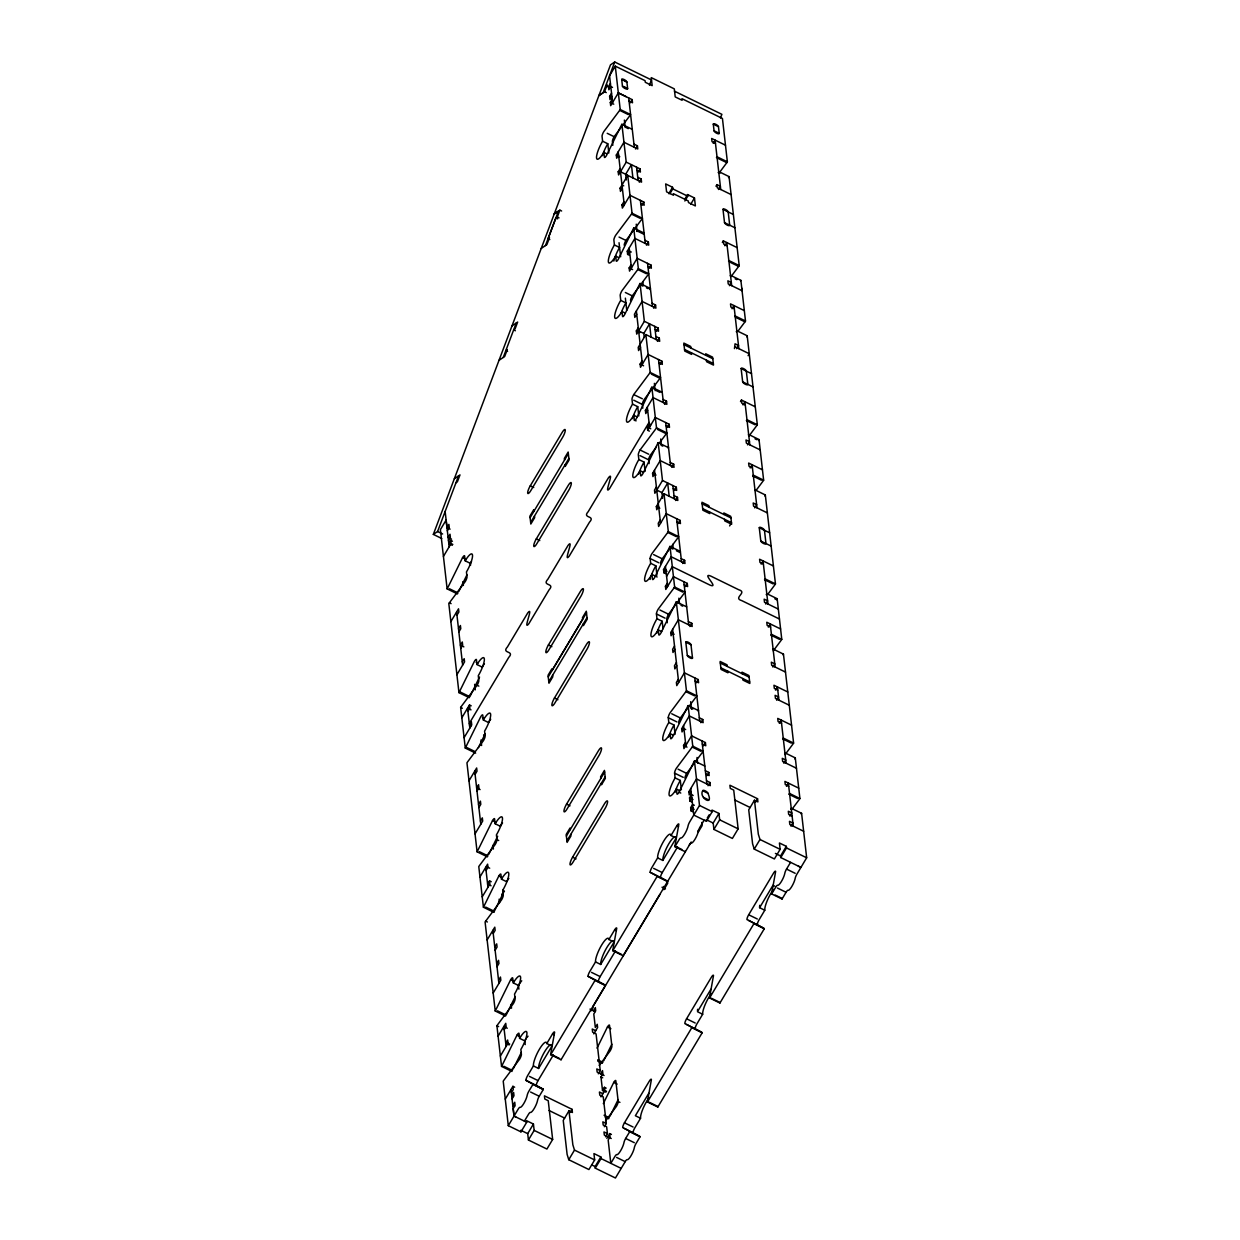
<?xml version="1.0" encoding="UTF-8"?>
<svg xmlns="http://www.w3.org/2000/svg" width="1240" height="1240" viewBox="0 0 1240 1240"><rect width="100%" height="100%" fill="white"/><g stroke="black" fill="none" stroke-linecap="round" stroke-linejoin="round"><path stroke-width="1.5" d="M691.207 841.991L623.146 955.777L612.777 950.708A3.952 0.914 -64 0 1 612.808 950.119L616.745 928.295A3.952 0.914 -64 0 0 614.637 929.891L608.902 939.501A13.841 3.208 -64 0 0 601.586 945.144A13.841 3.208 -64 0 0 595.525 961.915L589.79 971.524A3.952 0.914 -64 0 0 588.054 976.314L594.906 980.112A3.952 0.914 -64 0 1 595.029 980.437L605.399 985.49L561.038 1059.782L550.668 1054.713A3.952 0.914 -64 0 1 550.7 1054.124L554.621 1032.3A3.952 0.914 -64 0 0 552.529 1033.912L546.793 1043.522A13.841 3.208 -64 0 0 539.462 1049.149A13.841 3.208 -64 0 0 533.402 1065.935L527.667 1075.545A3.952 0.914 -64 0 0 525.946 1080.334L532.782 1084.116A3.952 0.914 -64 0 1 532.921 1084.442L543.29 1089.511L539.245 1096.268A3.952 0.914 -64 0 0 537.571 1100.345A7.905 1.829 -64 0 1 534.207 1108.498A7.905 1.829 -64 0 1 530.364 1112.42A3.952 0.914 -64 0 0 528.442 1114.373L524.396 1121.13M685.302 851.167A3.937 0.914 -64 0 0 685.271 851.756L674.901 846.688A3.937 0.914 -64 0 1 674.932 846.099L678.854 824.274A3.952 0.914 -64 0 0 676.761 825.887L671.026 835.496A13.841 3.208 -64 0 0 663.695 841.123A13.841 3.208 -64 0 0 657.634 857.91L651.899 867.504A3.952 0.914 -64 0 0 650.163 872.309L657.014 876.091A3.952 0.914 -64 0 1 657.154 876.416L667.523 881.485A3.952 0.914 -64 0 0 667.384 881.16L660.533 877.362A3.952 0.914 -64 0 1 662.269 872.573L677.567 846.951M441.75 538.501L433.334 534.394L610.483 64.883L614.73 62L651.434 79.934L649.45 85.188M545.461 245.567L558.465 211.126L554.218 213.993M433.334 534.394L437.581 531.526L458.568 475.865M503.254 357.461L516.243 323.02M549.8 239.522L548.064 238.685L555.861 218.008L557.287 217.047L559.875 210.165L561.611 211.001M614.73 62L603.136 92.721L598.889 95.589L604.546 91.76L607.15 84.862L605.74 85.823L607.461 86.676M720.518 117.94L721.882 114.328L674.482 91.186M470.58 565.207L470.379 563.347L465.186 560.821L464.643 556.032A3.952 0.914 -64 0 0 462.551 557.644L447.671 587.9A3.952 0.914 -64 0 1 447.129 588.876L457.498 593.945M458.785 591.449L466.969 574.817M469.325 697.702L458.955 692.633A3.952 0.914 -64 0 0 459.498 691.657L474.378 661.4A3.952 0.914 -64 0 1 476.47 659.788L477.012 664.562L482.189 667.105A13.841 3.208 -64 0 1 484.406 663.757M469.867 696.725L479.539 677.056M475.649 753.13L465.279 748.061A3.952 0.914 -64 0 0 465.806 747.069L480.686 716.829A3.952 0.914 -64 0 1 482.779 715.216L483.321 719.99L488.514 722.517A13.841 3.208 -64 0 1 490.714 719.185M662.238 392.274L651.868 387.206A3.952 0.914 -64 0 0 651.326 388.182L636.446 418.438A3.952 0.914 -64 0 1 634.353 420.05L636.089 420.887M478.407 747.596L485.104 733.987M502.541 822.941A13.841 3.208 -64 0 0 500.34 826.274L495.147 823.748L494.605 818.974A3.952 0.914 -64 0 0 492.512 820.586L477.632 850.826A3.952 0.914 -64 0 1 477.09 851.818L487.46 856.871M488.746 854.376L497.674 836.225M508.85 878.354A13.841 3.208 -64 0 0 506.649 881.702L501.456 879.16L500.914 874.386A3.952 0.914 -64 0 0 498.821 875.998L483.941 906.254A3.952 0.914 -64 0 1 483.414 907.23L493.784 912.299M503.982 891.653L494.311 911.307L485.677 907.091M518.894 989.163L518.475 985.443L513.283 982.917L512.74 978.143A3.952 0.914 -64 0 0 510.647 979.755L495.768 1010.011A3.952 0.914 -64 0 1 495.225 1010.988L505.595 1016.056M515.065 996.913L506.137 1015.064L497.504 1010.848M525.202 1044.591L524.784 1040.871L519.591 1038.345L519.048 1033.571A3.952 0.914 -64 0 0 516.956 1035.168L502.076 1065.424A3.952 0.914 -64 0 1 501.549 1066.4L511.918 1071.468M513.189 1068.973L521.374 1052.341M698.229 711.093A3.952 0.914 -64 0 1 698.507 710.613L688.138 705.56L692.773 746.201A3.952 0.914 -64 0 1 692.214 747.054L676.312 768.335A3.952 0.914 -64 0 0 674.576 773.125L675.134 777.899A13.841 3.208 -64 0 0 669.073 794.685A13.841 3.208 -64 0 0 676.389 789.043L676.947 793.817A3.952 0.914 -64 0 0 679.039 792.205L693.904 761.964A3.952 0.914 -64 0 1 694.447 760.972L704.816 766.041M597.014 1048.188L607.429 1027.014A3.952 0.914 -64 0 1 609.522 1025.402L611.878 1046.095A3.952 0.914 -64 0 1 610.142 1050.9L599.214 1065.532M603.663 1060.82L611.847 1044.188M603.322 1103.616L613.738 1082.443A3.952 0.914 -64 0 1 615.831 1080.831L618.187 1101.523A3.952 0.914 -64 0 1 616.466 1106.312L605.523 1120.945M609.971 1116.248L618.156 1099.601M718.875 173.321L726.811 162.673A3.983 0.93 -64 0 0 727.369 161.835L722.439 118.467L681.938 98.689L682.124 100.285L675.211 96.906L674.296 88.862L651.248 77.609L652.178 85.653L645.265 82.274L645.079 80.677L615.288 66.139L609.553 75.733L612.591 102.471M612.514 87.404L610.778 86.552L608.871 89.76L608.499 86.583L610.421 83.374M611.894 96.379L609.987 99.572L609.615 96.394L611.537 93.186M629.068 101.122L632.524 102.796L632.152 99.618L618.326 92.861L610.685 105.679L610.312 102.486L612.235 99.293M630.245 102.827L632.152 99.618M618.574 155.031L616.668 158.224L616.311 155.047L623.952 142.244L637.779 148.986L637.422 145.808L633.966 144.119M632.276 129.347L621.907 124.279L626.216 162.13L618.574 174.949L618.202 171.756L620.124 168.562M635.5 149.001L637.422 145.808M622.356 188.185L620.45 191.394L620.077 188.201L627.735 175.398L641.561 182.156L641.189 178.963L637.732 177.274M638.135 172.081L640.042 168.888L626.216 162.13M640.724 203.546L644.18 205.236L643.824 202.042L629.997 195.3L622.356 208.103L621.984 204.926L623.906 201.717M639.282 182.172L641.189 178.963M450.104 529.139L446.989 527.62L448.896 524.412L449.268 527.605L447.346 530.798M641.917 205.251L643.824 202.042M448.462 540.625L450.384 537.416L450.012 534.239L448.105 537.432L451.561 539.121M452.445 541.245L450.725 540.408L448.803 543.616L452.259 545.29M443.439 556.404L451.081 543.585L450.725 540.408M629.346 255.238L627.626 254.401L627.269 251.208L634.911 238.406L648.737 245.163L648.38 241.971L644.924 240.281M627.626 254.401L629.533 251.193L631.269 252.046M668.763 193.688L672.576 187.286L665.663 183.908L666.577 191.859L673.49 195.238L673.304 193.642L688.293 200.958L688.464 202.554L695.376 205.933L694.478 197.966L687.564 194.587L684.697 199.392M669.894 193.673L672.762 188.868L672.576 187.286M647.915 266.553L651.372 268.243L651 265.05L637.174 258.308L629.533 271.111L629.161 267.933L631.082 264.724M646.458 245.179L648.38 241.971M713.202 143.328L715.108 140.136L720.735 189.503M684.868 200.988L687.735 196.183L687.564 194.587M649.093 268.258L651 265.05M690.649 204.368L694.478 197.966M530.271 485.817L562.139 432.45A5.937 1.38 -64 0 1 565.285 430.032A5.937 1.38 -64 0 1 562.681 437.224L530.813 490.591A5.937 1.38 -64 0 1 527.667 493.009A5.937 1.38 -64 0 1 530.271 485.817L533.727 487.506M450.864 621.612L458.521 608.809L458.878 612.002L456.971 615.195M636.709 314.201L634.803 317.409L634.446 314.216L642.087 301.413L655.913 308.156L655.557 304.978L652.101 303.288M715.961 186.233L716.921 184.636L720.378 186.31L718.456 189.518M458.506 628.726L460.412 625.518L460.784 628.711L458.862 631.904M649.869 289.494A3.952 0.914 -64 0 1 650.411 288.517L640.042 283.449L644.351 321.315L636.709 334.118L636.353 330.925L638.259 327.732M653.635 308.187L655.557 304.978M530.1 517.669L568.354 453.639M530.643 522.458L568.896 458.413M644.242 337.233L643.808 333.452L649.543 323.841L651.046 337.11M655.867 336.459L659.324 338.148L659.696 341.326L645.87 334.567L638.212 347.386L638.585 350.563L640.491 347.355M460.738 648.365L462.66 645.157L462.288 641.979L460.381 645.172L463.838 646.861M656.27 331.266L658.177 328.058L644.351 321.315M462.288 661.881L464.194 658.688L464.566 661.865L456.909 674.684M658.874 362.716L662.331 364.405L661.958 361.228L648.132 354.469L640.491 367.272L640.119 364.095L642.041 360.887M536.316 538.873L568.183 485.507A5.937 1.38 -64 0 1 571.33 483.089A5.937 1.38 -64 0 1 568.726 490.281L536.858 543.647A5.937 1.38 -64 0 1 533.727 546.065A5.937 1.38 -64 0 1 536.316 538.873L539.772 540.562M657.417 341.341L659.324 338.148M722.362 242.467L723.323 240.87L737.149 247.628M724.873 245.768L726.779 242.56L731.693 285.665M660.052 364.421L661.958 361.228M465.279 748.061L461.822 717.789L469.479 704.986L471.2 705.824M647.668 410.363L645.761 413.571L645.404 410.393L653.046 397.575L666.872 404.333L666.515 401.14L663.059 399.466M467.93 711.357L469.836 708.164L469.479 704.986M729.414 285.68L731.321 282.488L727.865 280.798L728.236 283.976L742.062 290.733L741.768 288.145M469.293 723.432L508.71 657.448C515.189 650.333 500.991 653.961 507.486 646.861L527.682 613.025C534.3 604.624 522.257 632.075 528.875 623.658L549.087 589.837C555.567 582.722 541.369 586.35 547.863 579.235L568.06 545.414C574.678 536.997 562.65 564.448 569.269 556.047L589.465 522.211C595.96 515.096 581.761 518.739 588.24 511.624L608.452 477.788C615.071 469.387 603.028 496.837 609.646 488.421L649.047 422.437M649.388 431.132L647.668 430.28L647.296 427.103L649.218 423.894L650.938 424.746M464.086 737.676L471.743 724.873L471.371 721.696L469.464 724.889L471.185 725.741M647.668 430.28L655.309 417.477L669.135 424.235L669.507 427.413L666.05 425.723M664.593 404.349L666.515 401.14M732.05 308.76L733.956 305.567L738.87 348.673M667.229 427.428L669.135 424.235M548.406 644.986L580.274 591.62A5.937 1.38 -64 0 1 583.42 589.202A5.937 1.38 -64 0 1 580.816 596.394L548.948 649.76A5.937 1.38 -64 0 1 545.817 652.178A5.937 1.38 -64 0 1 548.406 644.986L551.862 646.675M468.999 780.797L476.656 767.979L477.012 771.171L475.106 774.365M654.844 473.37L652.938 476.579L652.581 473.401L660.222 460.582L674.048 467.341L673.692 464.147L670.236 462.474M734.452 348.595L735.057 343.805L738.513 345.495L736.591 348.688M656.394 486.901L654.488 490.11L654.844 493.288L662.486 480.485L658.177 442.634L668.546 447.686A3.952 0.914 -64 0 0 668.267 448.167M477.012 791.089L478.919 787.88L478.562 784.703L476.64 787.896L480.097 789.586M671.77 467.356L673.692 464.147M548.266 676.87L586.52 612.824M548.808 681.644L587.062 617.597M662.594 498.31L661.943 492.621L667.678 483.011L669.182 496.279M478.516 804.357L480.423 801.149L480.795 804.326L478.873 807.535M658.626 506.54L656.72 509.733L656.347 506.555L664.005 493.753L677.831 500.495L677.474 497.318L674.018 495.628M748.092 355.663L749.239 353.741L735.413 346.983M674.405 490.436L676.312 487.227L662.486 480.485M480.423 821.066L482.329 817.857L482.701 821.051L475.044 833.854M660.176 520.072L658.254 523.264L658.626 526.457L666.268 513.639L680.093 520.397L680.466 523.575L677.009 521.885M554.451 698.043L586.318 644.676A5.937 1.38 -64 0 1 589.465 642.258A5.937 1.38 -64 0 1 586.861 649.45L554.993 702.817A5.937 1.38 -64 0 1 551.862 705.235A5.937 1.38 -64 0 1 554.451 698.043L557.907 699.732M675.552 500.511L677.474 497.318M740.497 401.651L741.458 400.039L755.284 406.798M743.008 404.938L744.914 401.729L749.828 444.85M678.187 523.606L680.093 520.397M483.414 907.23L479.957 876.959L487.614 864.156L487.971 867.334L486.064 870.542M665.616 573.593L663.896 572.74L663.539 569.563L671.181 556.76L685.007 563.503L684.65 560.325L681.194 558.636M663.896 572.74L665.803 569.548M666.577 576.306L672.312 566.696L709.978 585.094C719.975 589.109 700.802 572.043 710.784 576.089L738.73 589.744C748.061 592.472 732.421 597.897 741.799 600.64L779.464 619.024M747.55 444.865L749.456 441.657L746 439.968L746.371 443.161L760.197 449.903M491.242 881.718L489.506 880.865L487.599 884.074L491.055 885.763M684.186 584.893L687.642 586.582L687.27 583.404L673.444 576.646L665.803 589.465L665.431 586.272L667.353 583.079M482.221 896.861L489.878 884.058L489.506 880.865M682.729 563.518L684.65 560.325M750.185 467.945L752.091 464.736L757.005 507.842M685.364 586.597L687.27 583.404M729.616 525.915L731.523 522.707L702.724 508.648M566.54 804.155L598.409 750.789A5.937 1.38 -64 0 1 601.555 748.371A5.937 1.38 -64 0 1 598.951 755.563L567.083 808.929A5.937 1.38 -64 0 1 563.952 811.348A5.937 1.38 -64 0 1 566.54 804.155L569.997 805.845M487.134 939.966L494.791 927.163L495.147 930.341L493.241 933.549M672.995 632.555L671.072 635.748L670.716 632.571L678.357 619.768L692.183 626.51L691.827 623.332L688.37 621.643M754.726 507.873L756.648 504.664L753.192 502.975L753.548 506.168L767.374 512.911M494.775 947.081L496.697 943.873L497.054 947.05L495.147 950.259M674.529 646.087L672.622 649.279L672.979 652.472L674.886 649.264M689.905 626.525L691.827 623.332M566.401 836.039L604.655 771.993M566.943 840.813L605.197 776.767M496.651 963.527L498.558 960.318L498.93 963.511L497.007 966.704M676.404 662.532L674.482 665.725L674.855 668.918L676.761 665.71M498.558 980.236L500.464 977.043L500.836 980.22L493.179 993.023M678.311 679.241L676.389 682.45L676.761 685.627L684.403 672.824L698.229 679.567L698.601 682.76L695.144 681.07M572.586 857.212L604.454 803.846A5.937 1.38 -64 0 1 607.6 801.443A5.937 1.38 -64 0 1 604.996 808.62L573.128 862.001A5.937 1.38 -64 0 1 569.997 864.404A5.937 1.38 -64 0 1 572.586 857.212L576.042 858.902M761.143 564.107L763.05 560.914L767.963 604.019M696.322 682.775L698.229 679.567M501.549 1066.4L498.093 1036.129L505.75 1023.326L506.106 1026.518L504.2 1029.712M685.673 729.57L683.938 728.717L682.031 731.925L681.675 728.732L689.316 715.929L703.142 722.688L702.786 719.495L699.329 717.805M765.685 604.035L767.607 600.842L764.15 599.153L764.507 602.33L778.332 609.088M702.321 744.077L705.777 745.767L705.405 742.574L691.579 735.832L683.938 748.635L683.566 745.457L685.488 742.249M500.356 1056.03L508.012 1043.227L507.64 1040.034L505.734 1043.243L509.19 1044.932M700.864 722.703L702.786 719.495M768.32 627.115L770.226 623.921L775.139 667.027M703.499 745.783L705.405 742.574M505.269 1099.136L512.926 1086.333L514.646 1087.186M691.13 791.725L689.207 794.933L688.851 791.74L696.493 778.937L710.318 785.679L709.962 782.502L706.505 780.812M511.376 1092.719L513.283 1089.526L512.926 1086.333M691.641 801.877L689.905 801.024L689.548 797.847L691.455 794.638L693.175 795.491M512.043 1098.857L513.98 1095.618L513.624 1092.44L511.702 1095.633L513.438 1096.486M689.905 801.024L691.843 797.801M706.893 775.62L708.815 772.427L705.359 770.738M772.861 667.043L774.783 663.834L771.327 662.16L771.683 665.337L785.509 672.096M692.757 811.688L691.021 810.851L690.664 807.659L692.587 804.435L694.322 805.271M691.021 810.851L692.943 807.643M533.402 1065.935L538.594 1068.462L551.971 1046.049L546.793 1043.522M595.525 961.915L600.702 964.457L614.095 942.043L608.902 939.501M657.634 857.91L662.827 860.436L676.203 838.023L671.026 835.496M708.04 785.711L709.962 782.502M624.449 1128.447L639.933 1136.46A3.952 0.914 -64 0 1 640.057 1136.77L636.027 1143.528A3.952 0.914 -64 0 0 634.353 1147.604A7.905 1.829 -64 0 1 630.99 1155.773A7.905 1.829 -64 0 1 627.146 1159.679A3.952 0.914 -64 0 0 625.208 1161.648L615.443 1178L595.278 1168.158L601.013 1158.548L600.842 1156.951L593.929 1153.572L594.658 1159.943L588.907 1169.553L568.757 1159.71L567.114 1154.393L563.239 1120.433L568.974 1110.823L572.431 1112.513L572.074 1109.335L544.422 1095.834L544.779 1099.012L548.235 1100.702L552.653 1139.436L546.918 1149.046L528.426 1140.01L534.161 1130.399L533.433 1124.045L526.519 1120.666L526.706 1122.262L520.971 1131.857L508.292 1125.672L518.072 1109.32A3.952 0.914 -64 0 1 519.994 1107.351A7.905 1.829 -64 0 0 523.838 1103.445A7.905 1.829 -64 0 0 527.202 1095.276A3.952 0.914 -64 0 1 528.875 1091.2L532.921 1084.442M550.668 1054.713L595.029 980.437M612.777 950.708L657.154 876.416M674.901 846.688L678.931 839.945A3.952 0.914 -64 0 1 680.543 838.007L681.489 837.915A7.905 1.829 -64 0 0 687.626 827.638L688.293 825.034A3.952 0.914 -64 0 1 689.75 821.826L699.515 805.457L694.447 760.972M543.29 1089.511A3.952 0.914 -64 0 0 543.151 1089.185L536.316 1085.403A3.952 0.914 -64 0 1 538.036 1080.598L553.335 1054.992M605.399 985.49A3.952 0.914 -64 0 0 605.275 985.18L598.424 981.382A3.952 0.914 -64 0 1 600.16 976.593L615.458 950.971M775.496 690.122L777.403 686.929L778.921 700.182M704.15 820.136L700.12 826.894A3.952 0.914 -64 0 0 698.663 830.102L697.996 832.707A7.905 1.829 -64 0 1 691.858 842.983L690.913 843.076A3.952 0.914 -64 0 0 689.3 844.998M592.968 1006.554L659.897 894.49M591.154 1010.802L593.077 1007.609M776.643 700.197L778.55 697.004L775.093 695.314L775.465 698.492L789.291 705.25M707.234 818.074L709.14 814.866M593.433 1010.786L595.339 1007.593L595.712 1010.771L593.789 1013.979L595.339 1027.495L597.246 1024.302L597.618 1027.479L593.789 1033.881M690.757 788.547L693.78 815.068L706.459 821.268L712.194 811.658L712.008 810.061L718.921 813.44L719.65 819.81L713.914 829.405L732.39 838.441L738.141 828.832L733.724 790.097L730.267 788.408L729.895 785.23L757.547 798.73L757.919 801.923L754.462 800.234L748.728 809.829L752.587 843.789L754.245 849.105L774.396 858.948L780.13 849.338L779.418 842.983L786.331 846.346L786.501 847.943L780.766 857.553L800.932 867.396L798.343 866.14M528.426 1140.01L527.697 1133.639L533.433 1124.045M713.914 829.405L713.186 823.05L718.921 813.44M779.278 723.292L781.185 720.083L786.098 763.189M570.152 1112.543L572.074 1109.335M755.64 801.939L757.547 798.73M598.331 1073.809L600.253 1070.616L596.068 1033.866L592.611 1032.176L592.24 1028.999L595.696 1030.688M783.82 763.205L785.742 760.011L782.285 758.322L782.642 761.5L796.468 768.257M600.61 1073.793L602.516 1070.601L602.888 1073.778L600.966 1076.987L602.516 1090.503L605.972 1092.192M602.516 1090.503L604.423 1087.31L606.159 1088.147M600.966 1096.889L604.794 1090.487L604.423 1087.31M786.455 786.3L788.361 783.091L793.275 826.197M568.757 1159.71L574.492 1150.1L572.849 1144.784L568.974 1110.823M754.245 849.105L759.981 839.495L758.322 834.179L754.462 800.234M604.361 1126.741L606.283 1123.533L603.245 1096.873L599.788 1095.184L599.416 1092.006L602.872 1093.696M789.849 816.137L791.771 812.929L788.314 811.255L788.671 814.432L792.128 816.121M605.523 1136.816L607.429 1133.624L606.639 1126.726L603.183 1125.037L602.826 1121.843L606.283 1123.533M790.996 826.212L792.918 823.019L789.462 821.33L789.818 824.507L803.644 831.265M606.841 1138.398L609.708 1133.592L611.429 1134.445M595.278 1168.158L595.107 1166.561L600.842 1156.951M780.766 857.553L780.58 855.957L786.331 846.346M638.197 1135.608L622.712 1127.594A3.952 0.914 -64 0 1 624.449 1122.804L649.311 1081.171A3.952 0.914 -64 0 1 651.403 1079.575L647.482 1101.399A3.952 0.914 -64 0 0 647.451 1101.988L657.82 1107.041L702.181 1032.765A3.952 0.914 -64 0 0 702.042 1032.44L686.557 1024.426M700.321 1031.602L684.837 1023.589A3.952 0.914 -64 0 1 686.572 1018.784L711.419 977.166A3.952 0.914 -64 0 1 713.511 975.554L709.59 997.379A3.952 0.914 -64 0 0 709.559 997.968L719.929 1003.036L764.289 928.745A3.952 0.914 -64 0 0 764.165 928.419L748.681 920.421M762.429 927.582L746.945 919.568A3.952 0.914 -64 0 1 748.681 914.779L773.543 873.146A3.952 0.914 -64 0 1 775.636 871.534L771.714 893.374A3.952 0.914 -64 0 0 771.683 893.962L782.053 899.015L786.082 892.273A3.952 0.914 -64 0 1 787.695 890.336L788.64 890.243A7.905 1.829 -64 0 0 792.422 885.407A7.905 1.829 -64 0 0 795.212 878.23A3.952 0.914 -64 0 1 796.902 874.154L806.666 857.785L801.598 813.301L791.229 808.248A3.952 0.914 -64 0 0 790.686 809.224M648.753 1093.323L635.376 1115.737L640.553 1118.263A13.841 3.208 -64 0 1 649.218 1097.617M710.876 989.303L697.485 1011.716L702.677 1014.243A13.841 3.208 -64 0 1 711.341 993.612M773.45 889.591A13.841 3.208 -64 0 0 764.786 910.238L759.609 907.696L772.985 885.283L774.721 886.135M609.708 1133.592L610.064 1136.785L608.158 1139.979L610.808 1163.337L614.839 1156.579A3.952 0.914 -64 0 1 616.776 1154.626A7.905 1.829 -64 0 0 620.62 1150.705A7.905 1.829 -64 0 0 623.984 1142.552A3.952 0.914 -64 0 1 625.658 1138.459L629.703 1131.717A3.952 0.914 -64 0 0 629.564 1131.391M647.451 1101.988L691.812 1027.697A3.952 0.914 -64 0 0 691.672 1027.371M709.559 997.968L753.92 923.676A3.952 0.914 -64 0 0 753.796 923.366M771.683 893.962L775.713 887.205A3.952 0.914 -64 0 1 777.325 885.283L778.271 885.19A7.905 1.829 -64 0 0 782.053 880.338A7.905 1.829 -64 0 0 784.843 873.162A3.952 0.914 -64 0 1 786.532 869.085L790.562 862.343M640.553 1118.263L634.818 1127.873A3.952 0.914 -64 0 0 633.082 1132.663M702.677 1014.243L696.927 1023.852A3.952 0.914 -64 0 0 695.206 1028.642M764.786 910.238L759.05 919.848A3.952 0.914 -64 0 0 757.314 924.637M615.288 66.139L620.217 109.508A3.983 0.93 -64 0 1 619.675 110.344L603.771 131.642A3.952 0.914 -64 0 0 602.036 136.09L602.578 141.205A13.841 3.208 -64 0 0 596.533 157.976A13.841 3.208 -64 0 0 603.849 152.35L606.438 153.605M612.839 145.25L612.405 141.5A3.952 0.914 -64 0 1 614.141 136.695L630.044 115.413A3.983 0.93 -64 0 0 630.587 114.561L620.217 109.508M627.735 175.398L632.043 213.249A3.983 0.93 -64 0 1 631.486 214.101L615.598 235.383A3.952 0.914 -64 0 0 613.862 239.831L614.404 244.962A13.841 3.208 -64 0 0 608.344 261.733A13.841 3.208 -64 0 0 615.675 256.106L618.264 257.362M624.232 245.241A3.952 0.914 -64 0 1 625.968 240.452L641.855 219.17A3.983 0.93 -64 0 0 642.413 218.317L632.043 213.249M643.684 233.817A3.952 0.914 -64 0 1 644.103 233.089L633.733 228.036L638.352 268.677A3.968 0.914 -64 0 1 637.81 269.529L621.907 290.811A3.952 0.914 -64 0 0 620.171 295.26L620.713 300.375A13.841 3.208 -64 0 0 614.668 317.161A13.841 3.208 -64 0 0 621.984 311.519L624.588 312.79M630.54 300.669A3.952 0.914 -64 0 1 632.276 295.88L639.236 286.564M640.228 285.231L648.179 274.583A3.968 0.914 -64 0 0 648.721 273.746L638.352 268.677M458.955 692.633L448.818 603.663A3.952 0.914 -64 0 1 449.376 602.811L465.279 581.529A3.952 0.914 -64 0 0 467 577.081L466.457 571.95A13.841 3.208 -64 0 0 472.518 555.179A13.841 3.208 -64 0 0 465.186 560.821M637.267 416.966L633.811 415.276A13.841 3.208 -64 0 1 626.479 420.918A13.841 3.208 -64 0 1 632.539 404.132L631.997 399.357A3.952 0.914 -64 0 1 633.733 394.568L649.62 373.271A3.952 0.914 -64 0 0 650.179 372.434L645.87 334.567M731.058 276.597L738.637 266.429A3.952 0.914 -64 0 0 739.195 265.577L729.058 176.607L718.689 171.538M650.179 372.434L660.548 377.487A3.952 0.914 -64 0 1 659.99 378.34L644.103 399.621A3.952 0.914 -64 0 0 642.366 404.426L642.8 408.177M643.576 472.378L640.119 470.689A13.841 3.208 -64 0 1 632.803 476.331A13.841 3.208 -64 0 1 638.848 459.56L638.306 454.77A3.952 0.914 -64 0 1 640.042 449.981L655.945 428.699A3.952 0.914 -64 0 0 656.503 427.846L651.868 387.206M738.141 330.971L744.961 321.858A3.968 0.914 -64 0 0 745.504 321.005L740.885 280.364L730.515 275.296A3.968 0.914 -64 0 0 730.236 275.776M477.012 664.562A13.841 3.208 -64 0 1 484.344 658.936A13.841 3.208 -64 0 1 478.284 675.707L478.826 680.481A3.952 0.914 -64 0 1 477.09 685.286L461.203 706.568A3.952 0.914 -64 0 0 460.644 707.42L461.822 717.789M656.379 447.067L650.411 455.049A3.952 0.914 -64 0 0 648.675 459.839L649.109 463.605M659.355 443.068L666.314 433.768A3.952 0.914 -64 0 0 666.872 432.915L656.503 427.846M664.005 493.753L668.314 531.604A3.952 0.914 -64 0 1 667.755 532.456L651.868 553.738A3.952 0.914 -64 0 0 650.132 558.527L650.675 563.301A13.841 3.208 -64 0 0 644.614 580.087A13.841 3.208 -64 0 0 651.946 574.446L657.138 576.988M748.821 436.248L756.772 425.599A3.952 0.914 -64 0 0 757.33 424.762L747.193 335.776L736.824 330.724A3.968 0.914 -64 0 0 736.281 331.7M660.501 563.596A3.952 0.914 -64 0 1 662.238 558.806L669.182 549.49M670.189 548.158L678.125 537.525A3.952 0.914 -64 0 0 678.683 536.672L668.314 531.604M676.374 550.746L679.83 552.42A3.952 0.914 -64 0 1 680.372 551.443L670.003 546.375L674.638 587.032A3.952 0.914 -64 0 1 674.08 587.869L658.177 609.165A3.952 0.914 -64 0 0 656.441 613.955L656.983 618.729A13.841 3.208 -64 0 0 650.938 635.5A13.841 3.208 -64 0 0 658.254 629.874L661.711 631.563M756.276 490.157L763.096 481.027A3.952 0.914 -64 0 0 763.639 480.175L759.019 439.534L748.65 434.465A3.952 0.914 -64 0 0 748.371 434.946M667.244 622.775L666.81 619.024A3.952 0.914 -64 0 1 668.546 614.218L684.449 592.937A3.952 0.914 -64 0 0 685.007 592.085L674.638 587.032M495.225 1010.988L485.088 922.002A3.952 0.914 -64 0 1 485.646 921.165L501.549 899.868A3.952 0.914 -64 0 0 503.269 895.079L502.727 890.304A13.841 3.208 -64 0 0 508.788 873.534A13.841 3.208 -64 0 0 501.456 879.16M686.681 606.871L676.312 601.803L686.449 690.773A3.952 0.914 -64 0 1 685.89 691.625L670.003 712.907A3.952 0.914 -64 0 0 668.267 717.712L668.81 722.486A13.841 3.208 -64 0 0 662.749 739.257A13.841 3.208 -64 0 0 670.081 733.63L673.537 735.304M768.103 593.898L774.907 584.784A3.952 0.914 -64 0 0 775.465 583.932L765.328 494.962L754.958 489.893A3.952 0.914 -64 0 0 754.679 490.374M678.636 722.765A3.952 0.914 -64 0 1 680.372 717.976L687.317 708.66M688.324 707.327L696.26 696.694A3.952 0.914 -64 0 0 696.818 695.841L686.449 690.773M773.279 650.845L781.231 640.197A3.952 0.914 -64 0 0 781.774 639.36L777.154 598.703L766.785 593.65A3.952 0.914 -64 0 0 766.243 594.626M684.945 778.193A3.952 0.914 -64 0 1 686.681 773.404L693.501 764.274M695.625 761.422L702.584 752.107A3.952 0.914 -64 0 0 703.142 751.269L692.773 746.201M785.091 754.602L793.042 743.954A3.952 0.914 -64 0 0 793.6 743.101L783.463 654.131L773.093 649.062M792.407 808.697L799.366 799.382A3.952 0.914 -64 0 0 799.909 798.529L795.29 757.888L784.92 752.82A3.952 0.914 -64 0 0 784.641 753.3M554.218 213.993L559.875 210.165M548.064 238.685L549.475 237.724L546.886 244.606L541.229 248.45M511.996 325.903L517.654 322.059L515.065 328.957L513.639 329.902L515.375 330.755M499.007 360.344L504.664 356.5L507.268 349.618L505.843 350.579L507.579 351.416M454.336 478.749L459.993 474.904L457.389 481.802L455.979 482.763M608.499 86.583L610.22 87.327M625.162 81.174L626.882 82.01L627.642 88.644A2.961 0.992 30.8 0 1 625.177 88.567A2.961 0.992 30.8 0 1 622.449 86.118L621.705 79.484A2.961 0.992 30.8 0 1 624.154 79.561A2.961 0.992 30.8 0 1 626.882 82.01L621.705 79.484M624.185 86.955L627.642 88.644L622.449 86.118M718.471 126.682L713.294 124.14L714.054 130.851A2.961 0.992 30.8 0 0 716.782 133.3A2.961 0.992 30.8 0 0 719.231 133.377L718.471 126.682A2.961 0.992 30.8 0 0 715.759 124.279A2.961 0.992 30.8 0 0 713.294 124.217M714.038 130.774L719.231 133.3M725.478 145.189L711.652 138.446L712.008 141.624L715.464 143.313M618.326 92.861L626.107 96.674M604.546 91.76L606.283 92.597M609.615 96.394L611.351 97.231M610.312 102.486L613.769 104.175M727.369 161.835L716.999 156.767A3.983 0.93 -64 0 1 716.457 157.619M619.675 110.344L628.308 114.576M718.177 158.457L726.811 162.673M626.557 127.798L628.277 128.635M718.146 172.531L719.882 173.368M607.228 133.316L614.141 136.695M731.104 194.572L717.278 187.814L716.921 184.636M602.578 141.205L607.771 143.732L608.825 153.016M616.311 155.047L619.768 156.736M722.998 209.389A2.961 0.992 30.8 0 1 725.462 209.467A2.961 0.992 30.8 0 1 728.19 211.931L729.693 225.2A2.961 0.992 30.8 0 1 727.245 225.122A2.961 0.992 30.8 0 1 724.517 222.658L722.998 209.389L733.367 214.458M636.957 170.376L640.413 172.066L640.042 168.888M672.762 188.868L687.735 196.183M620.481 171.74L627.394 175.119M724.517 222.658L734.886 227.726M618.202 171.756L619.938 172.608M622 185.008L623.72 185.845M620.077 188.201L621.814 189.054M727.136 245.737L723.679 244.047L723.323 240.87M621.984 204.926L623.72 205.763M739.195 265.577L728.826 260.524A3.952 0.914 -64 0 1 728.546 260.958M631.486 214.101L640.135 218.317M730.004 262.214L738.637 266.429M636.647 230.702L643.56 234.081M735.15 278.814L736.886 279.651M619.054 237.072L625.968 240.452M557.287 217.047L559.007 217.899M614.404 244.962L619.597 247.488A13.841 3.208 -64 0 0 614.87 257.533M627.269 251.208L628.99 252.061M555.861 218.008L557.597 218.86M744.326 310.635L730.5 303.878L730.871 307.055L734.328 308.745M745.504 321.005L735.134 315.937A3.968 0.914 -64 0 1 734.716 316.588M637.81 269.529L646.443 273.746M736.312 317.626L744.961 321.858M629.161 267.933L632.617 269.607M641.235 285.278L642.956 286.115M646.412 287.804L648.148 288.656M625.363 292.501L632.276 295.88M620.713 300.375L625.906 302.917A13.841 3.208 -64 0 0 621.178 312.961M741.132 368.575A2.961 0.992 30.8 0 1 743.597 368.637A2.961 0.992 30.8 0 1 746.325 371.101L747.829 384.369A2.961 0.992 30.8 0 1 745.38 384.292A2.961 0.992 30.8 0 1 742.652 381.843L741.132 368.575L751.502 373.643M655.092 329.561L658.548 331.251L658.177 328.058M684.015 344.689L712.814 358.748M684.558 349.463L713.357 363.522M638.615 330.91L643.808 333.452M742.652 381.843L753.021 386.896M636.353 330.925L639.793 332.615M745.271 404.922L741.814 403.232L741.458 400.039M640.119 364.095L643.576 365.785M757.33 424.762L746.961 419.693A3.952 0.914 -64 0 1 746.403 420.546L755.052 424.762M651.357 374.124L659.99 378.34M651.326 388.182L653.046 389.035M656.503 390.724L659.959 392.413M755.021 438.821L756.741 439.673M633.733 394.568L642.366 398.784M633.718 400.195L642.366 404.426M632.539 404.132L637.732 406.658L638.786 415.943M645.404 410.393L647.125 411.231M762.461 469.805L748.635 463.047L749.007 466.24L752.463 467.93M763.639 480.175L753.269 475.106A3.952 0.914 -64 0 1 752.99 475.555M657.665 429.536L666.314 433.768M752.726 475.959L761.36 480.19M647.296 427.103L650.752 428.792M661.091 445.3L662.827 446.137M640.042 449.981L648.691 454.196M640.042 455.623L648.675 459.839M638.848 459.56L644.04 462.086L645.095 471.371M652.581 473.401L656.038 475.075M759.268 527.744A2.961 0.992 30.8 0 1 761.732 527.822A2.961 0.992 30.8 0 1 764.46 530.286L765.964 543.538A2.961 0.992 30.8 0 1 763.514 543.476A2.961 0.992 30.8 0 1 760.787 541.012L759.268 527.744L769.637 532.812M673.227 488.731L676.683 490.42L676.312 487.227M702.181 503.874L730.98 517.933M656.75 490.094L661.943 492.621M760.787 541.012L771.156 546.081M656.347 506.555L659.804 508.245M773.419 565.967L759.593 559.225L759.95 562.402L763.406 564.091M775.465 583.932L765.096 578.863A3.952 0.914 -64 0 1 764.538 579.716L773.187 583.932M667.755 532.456L676.404 536.672M671.197 548.204L672.917 549.057M774.876 598.843L776.612 599.695M653.589 554.575L662.238 558.806M650.132 558.527L658.765 562.759M650.675 563.301L655.867 565.843L656.921 575.128M663.539 569.563L666.996 571.253M780.596 628.975L766.769 622.232L767.142 625.409L770.598 627.099M781.774 639.36L771.404 634.291A3.952 0.914 -64 0 1 770.861 635.144L779.495 639.36M674.08 587.869L682.713 592.1M665.431 586.272L667.167 587.125M680.962 605.322L682.682 606.159M659.913 610.003L668.546 614.218M656.441 613.955L665.089 618.171M656.983 618.729L662.175 621.255L663.028 628.68M670.716 632.571L674.173 634.26M685.813 642.196L690.99 644.722L692.509 657.99A2.961 0.992 30.8 0 1 690.044 657.913A2.961 0.992 30.8 0 1 687.317 655.449L685.813 642.196A2.961 0.992 30.8 0 1 688.262 642.258A2.961 0.992 30.8 0 1 690.99 644.722M787.772 691.982L773.946 685.24L774.318 688.417L777.775 690.107M720.316 663.043L749.115 677.118M720.859 667.818L749.658 681.892M437.581 531.526L442.618 533.99M687.317 655.449L692.509 657.99M451.081 543.585L452.817 544.438M462.551 557.644L466.007 559.333M791.554 725.152L777.728 718.394L778.085 721.572L781.541 723.261M783.231 738.048L793.6 743.101M685.89 691.625L694.539 695.841M782.673 738.885L791.322 743.117M449.407 588.752L458.041 592.968M691.052 708.226L692.788 709.063M449.376 602.811L451.096 603.648M671.724 713.76L680.372 717.976M668.267 717.712L676.916 721.928M668.81 722.486L674.002 725.013L675.056 734.297M681.675 728.732L683.395 729.585M798.73 788.159L784.904 781.402L785.277 784.579L788.733 786.269M799.909 798.529L789.539 793.461A3.952 0.914 -64 0 1 789.26 793.91M692.214 747.054L700.848 751.269M788.996 794.313L797.63 798.529M683.566 745.457L687.022 747.131M705.715 773.915L709.171 775.605L708.815 772.427M476.098 662.253L477.834 663.09M678.048 769.172L686.681 773.404M734.529 799.893L750.091 807.488M674.576 773.125L683.225 777.341M702.739 790.748L707.916 793.29C714.178 807.318 698.306 797.46 702.739 790.748A2.961 0.992 30.8 0 1 705.188 790.826A2.961 0.992 30.8 0 1 707.916 793.29M675.134 777.899L680.311 780.441L681.365 789.725M477.09 685.286L478.826 686.123M703.499 797.382L708.675 799.924M688.851 791.74L690.572 792.593M676.389 789.043L679.846 790.732M679.039 792.205L680.76 793.058M689.548 797.847L693.005 799.537M699.515 805.457L712.194 811.658M786.501 847.943L806.666 857.785M459.498 691.657L468.131 695.873M719.65 819.81L738.141 828.832M759.981 839.495L780.13 849.338M690.664 807.659L694.121 809.348M713.186 823.05L706.273 819.671L706.459 821.268M775.403 853.43L780.58 855.957M471.014 709.869L467.558 708.179L469.821 728.082M482.422 717.665L484.143 718.518M460.644 707.42L462.365 708.257M786.532 869.085L795.166 873.301M676.761 825.887L678.482 826.724M777.433 888.041L786.082 892.273M674.932 846.099L681.845 849.477M775.171 895.048L782.083 898.427A3.952 0.914 -64 0 0 782.053 899.015M465.806 747.069L474.455 751.3M653.635 868.357L662.269 872.573M748.681 914.779L757.314 918.995M650.163 872.309L658.812 876.525M658.75 876.943L667.384 881.16M753.92 923.676L764.289 928.745M662.005 887.236L665.462 888.925M492.512 820.586L495.969 822.26M495.147 823.748A13.841 3.208 -64 0 1 502.479 818.105A13.841 3.208 -64 0 1 496.418 834.892L496.961 839.666L498.697 840.503M479.368 851.679L488.002 855.895M487.971 867.334L489.692 868.186M614.637 929.891L616.373 930.744M498.821 875.998L502.278 877.688M502.727 890.304L504.463 891.157M612.808 950.119L621.457 954.335M711.326 998.231L719.96 1002.447A3.952 0.914 -64 0 0 719.929 1003.036M591.511 972.377L600.16 976.593M686.572 1018.784L695.206 1023.015M485.646 921.165L487.367 922.002M588.054 976.314L596.688 980.546M596.626 980.949L605.275 985.18M691.812 1027.697L702.181 1032.765M589.976 1009.096L595.154 1011.639M510.647 979.755L514.104 981.445M607.429 1027.014L610.886 1028.704M552.529 1033.912L554.264 1034.764M597.726 1059.797L602.919 1062.339M597.711 1061.037L602.376 1063.315M600.253 1070.616L596.796 1068.927L597.153 1072.104L604.066 1075.483M507.284 1028.224L503.828 1026.534L506.106 1046.42M516.956 1035.168L520.413 1036.857M613.738 1082.443L617.195 1084.132M513.283 982.917A13.841 3.208 -64 0 1 520.614 977.275A13.841 3.208 -64 0 1 514.554 994.062L515.096 998.836A3.952 0.914 -64 0 1 513.36 1003.625L497.473 1024.907A3.952 0.914 -64 0 0 496.914 1025.759L498.635 1026.612M600.966 1076.987L602.702 1077.823M552.42 1054.976L559.333 1058.355M649.202 1102.236L657.851 1106.452A3.952 0.914 -64 0 0 657.82 1107.041M508.012 1043.227L509.733 1044.065M604.794 1090.487L606.515 1091.34M618.187 1101.523L619.923 1102.36M529.403 1076.382L538.036 1080.598M624.449 1122.804L633.097 1127.021M503.812 1066.276L512.446 1070.492M604.05 1115.225L609.228 1117.752M605.229 1117.054L608.685 1118.744M525.946 1080.334L534.579 1084.551M534.518 1084.969L543.151 1089.185M629.703 1131.717L640.057 1136.77M530.611 1092.037L539.245 1096.268M625.658 1138.459L634.307 1142.691M607.429 1133.624L603.973 1131.934L604.33 1135.112L611.243 1138.491M549.057 1110.498L564.603 1118.092M514.538 1106.328L512.802 1105.491L514.74 1102.252L515.096 1105.429L513.189 1108.638L514.027 1116.062L515.763 1116.915M616.575 1157.416L625.208 1161.648M526.706 1122.262L514.027 1116.062L511.004 1089.542M601.013 1158.548L621.178 1168.39M534.161 1130.399L552.653 1139.436M574.492 1150.1L594.658 1159.943M527.697 1133.639L520.784 1130.276L520.971 1131.857M591.65 1164.871L595.107 1166.561M445.144 511.454L446.989 527.62M479.957 876.959L478.779 866.59A3.952 0.914 -64 0 1 479.338 865.737L495.225 844.455A3.952 0.914 -64 0 0 496.961 839.666M496.914 1025.759L498.093 1036.129M705.886 355.369L705.7 353.772L712.613 357.151L713.511 365.103L706.599 361.724L706.428 360.142M724.021 514.538L723.835 512.942L730.748 516.321L731.646 524.272L724.734 520.909L724.563 519.312M742.202 673.739L742.016 672.142L748.929 675.521L749.843 683.472L742.931 680.109L742.745 678.513M690.897 348.053L690.726 346.456L683.814 343.077L684.712 351.044L691.625 354.408L691.439 352.827M709.032 507.222L708.861 505.625L701.949 502.246L702.847 510.214L709.761 513.593L709.575 511.996M727.229 666.423L727.043 664.826L720.13 661.447L721.029 669.414L727.942 672.793L727.771 671.197M628.696 97.929L634.322 147.297M636.585 167.199L638.104 180.467M640.367 200.353L645.281 243.474M647.543 263.361L652.457 306.481M654.72 326.368L656.239 339.636M658.502 359.538L663.415 402.643M665.679 422.546L670.592 465.651M672.855 485.553L674.374 498.805M676.637 518.707L681.55 561.813M683.814 581.715L688.727 624.821M694.772 677.877L699.686 720.998M701.949 740.885L706.862 784.005M632.912 177.925L631.408 164.672L625.673 174.267L626.324 179.955M624.386 120.063L625.239 127.55M636.244 224.177L637.081 231.524M642.8 281.666L643.219 285.339M654.379 383.346L655.216 390.693M660.734 439.007L661.354 444.509M672.731 544.36L673.15 548.034M678.869 598.176L679.489 603.694M690.664 701.701L691.501 709.048M697.019 757.485L697.671 763.205M701.763 822.43L702.135 825.623L698.306 832.024L698.12 830.428M618.218 151.838L624.263 204.894M629.176 248.016L631.439 267.902M636.353 311.023L642.398 364.079M647.311 407.185L649.574 427.087M654.488 470.193L660.533 523.249M665.446 566.355L667.709 586.257M672.622 629.362L678.668 682.418M683.581 725.539L685.844 745.426M619.039 242.715L620.651 256.773M625.363 298.127L626.743 310.341M603.849 152.35L604.392 157.124A3.952 0.914 -64 0 0 606.484 155.512L621.364 125.256A3.952 0.914 -64 0 1 621.907 124.279M615.675 256.106L616.218 260.88A3.952 0.914 -64 0 0 618.311 259.269L633.191 229.013A3.952 0.914 -64 0 1 633.733 228.036M621.984 311.519L622.527 316.293A3.952 0.914 -64 0 0 624.619 314.681L639.499 284.44A3.952 0.914 -64 0 1 640.042 283.449M633.811 415.276L634.353 420.05M640.119 470.689L640.662 475.463A3.952 0.914 -64 0 0 642.769 473.866L657.634 443.61A3.952 0.914 -64 0 1 658.177 442.634M651.946 574.446L652.488 579.22A3.952 0.914 -64 0 0 654.581 577.607L669.461 547.367A3.952 0.914 -64 0 1 670.003 546.375M658.254 629.874L658.796 634.648A3.952 0.914 -64 0 0 660.904 633.036L675.769 602.779A3.952 0.914 -64 0 1 676.312 601.803M670.081 733.63L670.623 738.404A3.952 0.914 -64 0 0 672.716 736.793L687.596 706.537A3.952 0.914 -64 0 1 688.138 705.56M667.523 881.655L667.709 883.252L663.88 889.654L663.524 886.476M564.525 460.04L564.339 458.443L568.168 452.042L569.082 460.009L565.254 466.411L565.068 464.814M583.203 623.984L583.389 625.58L587.218 619.179L586.303 611.212L582.475 617.629L582.661 619.21L552.064 670.452L551.878 668.856L548.064 675.257L548.964 683.225L552.792 676.808L552.606 675.226M600.796 778.394L600.61 776.798L604.438 770.396L605.353 778.348L601.524 784.75L601.338 783.168M533.929 511.268L533.743 509.686L529.929 516.088L530.829 524.039L534.657 517.638L534.471 516.042M570.198 829.622L570.028 828.026L566.2 834.443L567.099 842.394L570.927 835.993L570.741 834.396M483.646 734.824L484.018 738.017M501.782 894.009L502.154 897.187M462.939 581.622L463.373 585.419M474.641 684.341L475.261 689.859M480.981 740.001L481.6 745.504M492.978 845.355L493.396 849.028M499.115 899.171L499.534 902.844M511.113 1004.524L511.531 1008.198M449.175 546.793L446.121 520.056L440.386 529.666L447.129 588.876M456.599 612.018L462.644 665.074M474.734 771.187L480.779 824.244M485.693 867.349L487.956 887.251M492.869 930.357L498.914 983.413M477.09 851.818L466.953 762.832A3.952 0.914 -64 0 1 467.511 761.98L483.414 740.699A3.952 0.914 -64 0 0 485.135 735.909L484.592 731.135A13.841 3.208 -64 0 0 490.653 714.349A13.841 3.208 -64 0 0 483.321 719.99M508.292 1125.672L503.223 1081.187A3.952 0.914 -64 0 1 503.781 1080.334L519.684 1059.053A3.952 0.914 -64 0 0 521.404 1054.264L520.862 1049.474A13.841 3.208 -64 0 0 526.923 1032.703A13.841 3.208 -64 0 0 519.591 1038.345M470.379 563.347A13.841 3.208 -64 0 1 471.479 561.581M602.454 155.636A13.841 3.208 -64 0 1 607.771 143.732M613.846 261.082A13.841 3.208 -64 0 1 614.281 259.392M632.415 418.578A13.841 3.208 -64 0 1 637.732 406.658M638.724 473.99A13.841 3.208 -64 0 1 644.04 462.086M494.186 911.571A3.952 0.914 -64 0 1 493.907 912.066M656.859 633.159A13.841 3.208 -64 0 1 662.175 621.255M650.116 579.437A13.841 3.208 -64 0 1 650.55 577.747M651.139 575.887A13.841 3.208 -64 0 1 655.867 565.843M518.475 985.443A13.841 3.208 -64 0 1 521.73 980.793M524.784 1040.871A13.841 3.208 -64 0 1 525.9 1039.104M526.985 1037.539A13.841 3.208 -64 0 1 528.038 1036.206M674.994 792.345A13.841 3.208 -64 0 1 680.311 780.441M668.686 736.917A13.841 3.208 -64 0 1 674.002 725.013M538.594 1068.462A13.841 3.208 -64 0 1 544.654 1051.69A13.841 3.208 -64 0 1 551.971 1046.049M561.038 1059.782A3.952 0.914 -64 0 1 561.069 1059.193M600.702 964.457A13.841 3.208 -64 0 1 606.763 947.67A13.841 3.208 -64 0 1 614.095 942.043M623.146 955.777A3.952 0.914 -64 0 1 623.178 955.188M662.827 860.436A13.841 3.208 -64 0 1 668.887 843.665A13.841 3.208 -64 0 1 676.203 838.023M728.515 177.583A3.952 0.914 -64 0 1 729.058 176.607M740.606 280.844A3.968 0.914 -64 0 1 740.885 280.364M746.65 336.769A3.968 0.914 -64 0 1 747.193 335.776M758.477 440.51A3.952 0.914 -64 0 1 759.019 439.534M776.736 599.432A3.952 0.914 -64 0 1 777.154 598.703M783.06 654.86A3.952 0.914 -64 0 1 783.463 654.131M764.786 495.938A3.952 0.914 -64 0 1 765.328 494.962M794.747 758.865A3.952 0.914 -64 0 1 795.29 757.888M801.195 814.029A3.952 0.914 -64 0 1 801.598 813.301M759.609 907.696A13.841 3.208 -64 0 1 759.764 905.293M697.469 1010.646A13.841 3.208 -64 0 1 697.639 1009.298"/></g></svg>
